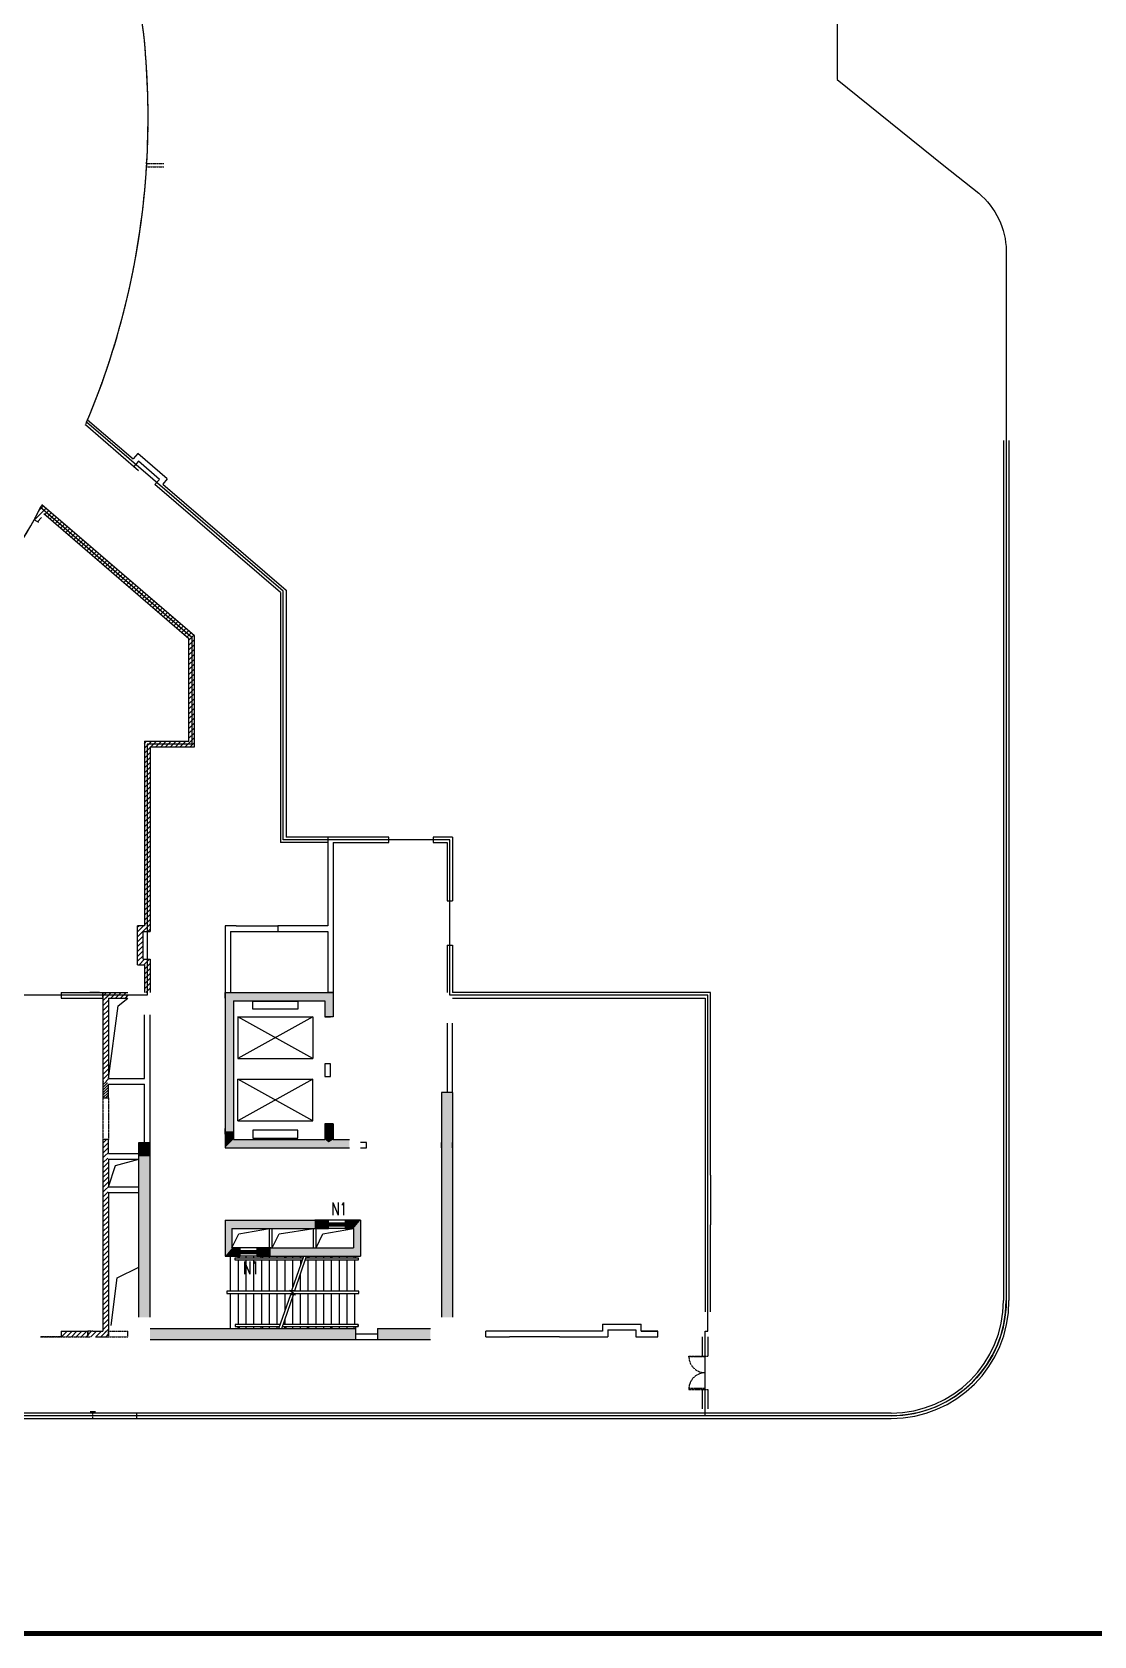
# Model space of a CAD drawing. Header units: inches. Extents: x 150046 to 186384, y -166880 to -113425.
# Drawn here: x 183423 to 184341, y -166034 to -164647 of the extents above; entities that cross this region are included whole.
import ezdxf

# ---------------------------------------------------------------- set-up
doc = ezdxf.new("R2010")
doc.units = ezdxf.units.IN
doc.header["$MEASUREMENT"] = 0
doc.linetypes.add('DASH', pattern=[0.35, 0.25, -0.1])
doc.linetypes.add('DOTE', pattern=[2.42, 2, -0.2, 0.02, -0.2])
doc.layers.add('MOS-门窗编号', color=7, linetype='Continuous')
doc.styles.add('_TCH_WINDOW', font='SIMPLEX', dxfattribs={"height": 3.5, "bigfont": 'GBCBIG'})
pattern_1 = [(45, (165565.0035, -160455.3193), (-2.1213212, 2.1213212), [])]

# ---------------------------------------------------------------- blocks, each defined once
blk = doc.blocks.new('$WINLIB2D$00000039')
at = {"color": 0}
for p, q in [((0.5, 0.5), (-0.5, 0.5)), ((-0.5, 0.167), (0.5, 0.167)), ((-0.452, -0.167), (-0.5, 0.084)), ((-0.384, -0.167), (-0.448, 0.167)), ((-0.316, -0.167), (-0.38, 0.167)), ((-0.248, -0.167), (-0.312, 0.167)), ((-0.18, -0.167), (-0.244, 0.167)), ((-0.112, -0.167), (-0.176, 0.167)), ((-0.044, -0.167), (-0.108, 0.167)), ((0.024, -0.167), (-0.04, 0.167)), ((0.092, -0.167), (0.028, 0.167)), ((0.16, -0.167), (0.096, 0.167)), ((0.228, -0.167), (0.164, 0.167)), ((0.296, -0.167), (0.232, 0.167)), ((0.364, -0.167), (0.3, 0.167)), ((0.432, -0.167), (0.368, 0.167)), ((0.5, -0.167), (0.436, 0.167)), ((-0.5, -0.167), (0.5, -0.167)), ((0.5, -0.5), (-0.5, -0.5))]:
    blk.add_line(p, q, dxfattribs=at)

msp = doc.modelspace()

# ---------------------------------------------------------------- hatches: boundary and pattern name
h = msp.add_hatch()
h.set_pattern_fill('普通砖', color=256, scale=1.2, style=0)
h.set_pattern_definition(pattern_1)
h.paths.add_polyline_path([(183432.6, -165063.6), (183428.8, -165060.4, -0.001051), (183428.5, -165061.1, -0.000314), (183427.4, -165063.2), (183427.4, -165063.2, -0.003867), (183426, -165065.8, -0.003031), (183424.3, -165069.1), (183428.4, -165071.4, 0.011185)])
h = msp.add_hatch()
h.set_pattern_fill('普通砖', color=256, scale=1.2, style=0)
h.set_pattern_definition(pattern_1)
edge = h.paths.add_edge_path()
edge.add_line((183431, -165055.9), (183563, -165169.3))
edge.add_line((183563, -165169.3), (183558.2, -165169.3))
edge.add_line((183558.2, -165169.3), (183558.2, -165171.5))
edge.add_line((183558.2, -165171.5), (183428.8, -165060.4))
edge.add_line((183428.8, -165060.4), (183431, -165055.9))
h = msp.add_hatch()
h.set_pattern_fill('普通砖', color=256, scale=1.2, style=0)
h.set_pattern_definition(pattern_1)
h.paths.add_polyline_path([(183558.2, -165260.5), (183563, -165260.5), (183563, -165169.3), (183558.2, -165169.3)])
h = msp.add_hatch()
h.set_pattern_fill('普通砖', color=256, scale=1.2, style=0)
h.set_pattern_definition(pattern_1)
h.paths.add_polyline_path([(183524.6, -165448.9), (183519.8, -165448.9), (183519.8, -165477.7), (183524.6, -165477.7)])
h.paths.add_polyline_path([(183519.8, -165424.9), (183524.6, -165424.9), (183524.6, -165260.5), (183519.8, -165260.5)])
h = msp.add_hatch()
h.set_pattern_fill('普通砖', color=256, scale=1.2, style=0)
h.set_pattern_definition(pattern_1)
h.paths.add_polyline_path([(183524.6, -165260.5), (183563, -165260.5), (183563, -165265.3), (183524.6, -165265.3)])
h = msp.add_hatch()
h.set_pattern_fill('普通砖', color=256, scale=1.2, style=0)
h.set_pattern_definition(pattern_1)
h.paths.add_polyline_path([(183519.8, -165420.1), (183519.8, -165424.9), (183518.6, -165424.9), (183518.6, -165448), (183518.6, -165448.9), (183519.8, -165448.9), (183519.8, -165453.7), (183513.8, -165453.7), (183513.8, -165420.1)])
h = msp.add_hatch()
h.set_pattern_fill('普通砖', color=256, scale=1.2, style=0)
h.set_pattern_definition(pattern_1)
h.paths.add_polyline_path([(183505.4, -165482.5), (183505.4, -165477.7), (183483.8, -165477.7), (183483.8, -165482.5), (183488.6, -165482.5)])
h = msp.add_hatch()
h.set_pattern_fill('普通砖', color=256, scale=1.2, style=0)
h.set_pattern_definition(pattern_1)
h.paths.add_polyline_path([(183486.2, -165480.9), (183483.8, -165482.5), (183483.8, -165554.5), (183487, -165554.5), (183488.6, -165552.1), (183488.6, -165482.5)])
for points in [[(183589.4, -165477.7), (183596.6, -165484.9), (183675.8, -165484.9), (183683, -165477.7)], [(183596.6, -165484.9), (183589.4, -165477.7), (183589.4, -165597.7), (183596.6, -165597.7)], [(183683, -165477.7), (183675.8, -165484.9), (183675.8, -165498.7), (183683, -165498.7)], [(183776.6, -165564.1), (183776.6, -165609.7), (183786.2, -165609.7), (183786.2, -165564.1)], [(183596.6, -165597.7), (183589.4, -165597.7), (183589.4, -165612.1), (183596.6, -165604.9)], [(183675.8, -165591.1), (183675.8, -165604.9), (183679, -165607.3), (183683, -165604.9), (183683, -165591.1)], [(183515, -165619.3), (183524.6, -165619.3), (183524.6, -165607.3), (183515, -165607.3)], [(183596.6, -165604.9), (183589.4, -165612.1), (183678.2, -165612.1), (183679, -165607.3), (183675.8, -165604.9)], [(183697, -165612.1), (183697, -165604.9), (183683, -165604.9), (183679, -165607.3), (183678.2, -165612.1)], [(183776.6, -165758.5), (183786.2, -165758.5), (183786.2, -165609.7), (183776.6, -165609.7)], [(183515, -165648.1), (183524.6, -165648.1), (183524.6, -165619.3), (183515, -165619.3)], [(183515, -165758.5), (183524.6, -165758.5), (183524.6, -165648.1), (183515, -165648.1)], [(183595.4, -165681.7), (183589.4, -165674.5), (183589.4, -165705.7), (183595.4, -165698.5)], [(183589.4, -165674.5), (183595.4, -165681.7), (183629, -165681.7), (183629, -165674.5)], [(183629, -165674.5), (183629, -165681.7), (183667, -165681.7), (183667, -165674.5)], [(183667, -165681.7), (183679, -165681.7), (183679, -165674.5), (183667, -165674.5)], [(183706.6, -165674.5), (183693.4, -165674.5), (183693.4, -165681.7), (183700.6, -165681.7)], [(183706.6, -165674.5), (183700.6, -165681.7), (183700.6, -165698.5), (183706.6, -165705.7)], [(183589.4, -165705.7), (183602.6, -165705.7), (183602.6, -165698.5), (183595.4, -165698.5)], [(183629, -165698.5), (183617, -165698.5), (183617, -165705.7), (183629, -165705.7)], [(183629, -165698.5), (183629, -165705.7), (183667, -165705.7), (183667, -165698.5)], [(183667, -165698.5), (183667, -165705.7), (183706.6, -165705.7), (183700.6, -165698.5)], [(183524.6, -165768.1), (183524.6, -165777.7), (183515, -165777.7), (183515, -165777.7), (183702.2, -165777.7), (183702.2, -165768.1)], [(183767, -165777.7), (183767, -165768.1), (183721.4, -165768.1), (183721.4, -165777.7)], [(183515, -165777.7), (183515, -165777.7), (183515, -165777.7)]]:
    msp.add_hatch(color=256).paths.add_polyline_path(points)
h = msp.add_hatch()
h.set_pattern_fill('普通砖', color=256, scale=1.2, style=0)
h.set_pattern_definition([(45, (165565.0035, -160456.3275), (-1.12854242, 1.12854242), [])])
h.paths.add_polyline_path([(183483.8, -165554.5), (183483.8, -165568.9), (183488.6, -165568.9), (183488.6, -165556.9), (183487, -165554.5)])
h = msp.add_hatch()
h.set_pattern_fill('普通砖', color=256, scale=1.2, style=0)
h.set_pattern_definition(pattern_1)
h.paths.add_polyline_path([(183488.6, -165616.9), (183488.6, -165604.9), (183483.8, -165604.9), (183483.8, -165619.3), (183487, -165619.3)])
h = msp.add_hatch()
h.set_pattern_fill('普通砖', color=256, scale=1.2, style=0)
h.set_pattern_definition(pattern_1)
h.paths.add_polyline_path([(183487, -165619.3), (183483.8, -165619.3), (183483.8, -165648.1), (183487, -165648.1), (183488.6, -165645.7), (183488.6, -165621.7)])
h = msp.add_hatch()
h.set_pattern_fill('普通砖', color=256, scale=1.2, style=0)
h.set_pattern_definition(pattern_1)
h.paths.add_polyline_path([(183487, -165648.1), (183483.8, -165648.1), (183483.8, -165770.5), (183486.2, -165772.1), (183488.6, -165770.5), (183488.6, -165650.5)])
h = msp.add_hatch()
h.set_pattern_fill('普通砖', color=256, scale=1.2, style=0)
h.set_pattern_definition(pattern_1)
h.paths.add_polyline_path([(183447.8, -165775.3), (183477.5, -165775.3), (183488.6, -165775.3), (183488.6, -165772.1), (183489.3, -165770.5), (183447.8, -165770.5)])

# ---------------------------------------------------------------- linework, layer by layer
at = {"linetype": 'DASH'}
for p, q in [((183521.6, -164761), (183536.6, -164761)), ((183521.6, -164763.9), (183536.6, -164763.9)), ((183472.5, -165482.5), (183478.5, -165482.5)), ((183483.8, -165482.5), (183483.8, -165477.7)), ((183447.8, -165775.3), (183429.9, -165775.3)), ((183429.9, -165775.3, 73.6), (183470.7, -165775.3, 73.6)), ((183475.1, -165770.5), (183470.7, -165770.5)), ((183470.7, -165770.5), (183470.7, -165775.3)), ((183470.7, -165775.3), (183470.7, -165770.5)), ((183470.7, -165775.3), (183472.7, -165775.3)), ((183486.2, -165775.3), (183488.6, -165775.3)), ((183488.6, -165775.3), (183488.6, -165770.5)), ((183488.6, -165770.5), (183488.6, -165775.3)), ((183488.6, -165770.5, 96), (183505.4, -165770.5, 96)), ((183488.6, -165775.3, 96), (183505.4, -165775.3, 96)), ((183505.4, -165775.3), (183505.4, -165770.5)), ((184004.6, -165792.1), (184004.6, -165792.8)), ((184004.6, -165820.9), (184004.6, -165820.2)), ((183475.1, -165846.1), (183475.1, -165841.3))]:
    msp.add_line(p, q, dxfattribs=at)
at = {"linetype": 'ByBlock'}
for p, q in [((183514.6, -165026.5), (183468.7, -164987)), ((183470.6, -164982.4), (183510, -165016.2)), ((183539.4, -165033.6), (183514, -165011.7)), ((183532.7, -165034.1), (183514.5, -165018.4)), ((183637.4, -165131.9), (183528.8, -165038.6)), ((183535.5, -165038.1), (183642.2, -165129.7)), ((183642.2, -165129.7), (183642.2, -165343.3)), ((183637.4, -165131.9), (183637.4, -165348.1)), ((183678.2, -165348.1), (183637.4, -165348.1)), ((183678.2, -165343.3), (183642.2, -165343.3))]:
    msp.add_line(p, q, dxfattribs=at)
for p, q in [((184262.6, -165000.5), (184262.6, -165744.1)), ((184265, -165000.5), (184265, -165744.1)), ((184267.4, -165000.5), (184267.4, -165744.1)), ((183514, -165011.7), (183510, -165016.2)), ((183514.5, -165018.4), (183510.6, -165023)), ((183539.4, -165033.6), (183535.5, -165038.1)), ((183532.7, -165034.1), (183528.8, -165038.6)), ((183563, -165169.3), (183431, -165055.9)), ((183428.4, -165071.4), (183424.2, -165069.1)), ((183432.6, -165063.6), (183558.2, -165171.5)), ((183558.2, -165260.5), (183558.2, -165171.5)), ((183563, -165265.3), (183563, -165169.3)), ((183519.8, -165260.5), (183519.8, -165420.1)), ((183519.8, -165260.5), (183558.2, -165260.5)), ((183524.6, -165265.3), (183524.6, -165424.9)), ((183524.6, -165265.3), (183563, -165265.3)), ((183678.2, -165343.3), (183678.2, -165420.1)), ((183731, -165343.3), (183678.2, -165343.3)), ((183683, -165348.1), (183683, -165422.5)), ((183683, -165348.1), (183731, -165348.1)), ((183731, -165348.1), (183731, -165343.3)), ((183786.2, -165343.3), (183769.4, -165343.3)), ((183769.4, -165343.3), (183769.4, -165348.1)), ((183769.4, -165348.1), (183781.4, -165348.1)), ((183781.4, -165348.1), (183781.4, -165398.5)), ((183786.2, -165343.3), (183786.2, -165398.5)), ((183781.4, -165398.5), (183786.2, -165398.5)), ((183519.8, -165420.1), (183513.8, -165420.1)), ((183513.8, -165453.7), (183513.8, -165420.1)), ((183589.4, -165420.1), (183589.4, -165477.7)), ((183589.4, -165420.1), (183589.4, -165477.7)), ((183599, -165420.1), (183589.4, -165420.1)), ((183678.2, -165420.1), (183635, -165420.1)), ((183635, -165420.1), (183635, -165424.9)), ((183637.4, -165420.1), (183635, -165420.1)), ((183518.6, -165448.9), (183518.6, -165424.9)), ((183518.6, -165424.9), (183524.6, -165424.9)), ((183594.2, -165424.9), (183594.2, -165477.7)), ((183594.2, -165424.9), (183599, -165424.9)), ((183635, -165424.9), (183678.2, -165424.9)), ((183678.2, -165424.9), (183678.2, -165477.7)), ((183683, -165422.5), (183683, -165477.7)), ((183518.6, -165448.9), (183524.6, -165448.9)), ((183524.6, -165448.9), (183524.6, -165477.7)), ((183781.4, -165436.9), (183786.2, -165436.9)), ((183781.4, -165436.9), (183781.4, -165477.7)), ((183786.2, -165436.9), (183786.2, -165477.7)), ((183513.8, -165453.7), (183519.8, -165453.7)), ((183519.8, -165453.7), (183519.8, -165477.7)), ((183447.8, -165477.7, 53.3), (183483.8, -165477.7, 84)), ((183447.8, -165477.7), (183447.8, -165482.5)), ((183447.8, -165482.5, 53.3), (183483.8, -165482.5, 84)), ((183480.9, -165477.7), (183472.5, -165477.7)), ((183483.8, -165477.7), (183505.4, -165477.7)), ((183483.8, -165477.7), (183483.8, -165482.5)), ((183483.8, -165482.5), (183483.8, -165554.5)), ((183488.6, -165482.5), (183505.4, -165482.5)), ((183488.6, -165482.5), (183488.6, -165552.1)), ((183589.4, -165477.7), (183683, -165477.7)), ((183589.4, -165477.7), (183589.4, -165597.7)), ((183589.4, -165482.5), (183589.4, -165477.7)), ((183596.6, -165484.9), (183675.8, -165484.9)), ((183596.6, -165484.9), (183596.6, -165597.7)), ((183613.5, -165492), (183613.5, -165485.1)), ((183613.5, -165485.1), (183652.3, -165485.1)), ((183652.3, -165485.1), (183652.3, -165492)), ((183675.8, -165484.9), (183675.8, -165498.7)), ((183683, -165477.7), (183678.2, -165477.7)), ((183683, -165477.7), (183683, -165498.7)), ((184009.4, -165477.7), (183786.2, -165477.7)), ((183786.2, -165482.5), (184004.6, -165482.5)), ((184004.6, -165482.5), (184004.6, -165635.5)), ((184009.4, -165635.5), (184009.4, -165477.7)), ((183519.8, -165552.1), (183519.8, -165496.9)), ((183524.6, -165554.5), (183524.6, -165496.9)), ((183600.5, -165498.7), (183600.5, -165534.7)), ((183600.5, -165498.7), (183665.3, -165498.7)), ((183665.3, -165498.7), (183600.5, -165534.7)), ((183665.3, -165534.7), (183600.5, -165498.7)), ((183652.3, -165492), (183613.5, -165492)), ((183665.3, -165498.7), (183665.3, -165534.7)), ((183683, -165498.7), (183675.8, -165498.7)), ((183675.8, -165498.7), (183680.6, -165498.7)), ((183781.4, -165504.1), (183781.4, -165564.1)), ((183786.2, -165549.7), (183786.2, -165504.1)), ((183600.5, -165534.7), (183665.3, -165534.7)), ((183675.8, -165539.5), (183675.8, -165550.3)), ((183680.6, -165539.5), (183675.8, -165539.5)), ((183680.6, -165550.3), (183680.6, -165539.5)), ((183483.8, -165554.5), (183483.8, -165568.9)), ((183488.6, -165552.1), (183519.8, -165552.1)), ((183488.6, -165568.9), (183488.6, -165556.9)), ((183488.6, -165556.9), (183519.8, -165556.9)), ((183519.8, -165597.7), (183519.8, -165556.9)), ((183524.6, -165595.3), (183524.6, -165554.5)), ((183600.5, -165588.7), (183600.5, -165552.7)), ((183600.5, -165552.7), (183665.3, -165552.7)), ((183665.3, -165588.7), (183600.5, -165552.7)), ((183665.3, -165552.7), (183600.5, -165588.7)), ((183665.3, -165588.7), (183665.3, -165552.7)), ((183675.8, -165550.3), (183680.6, -165550.3)), ((183786.2, -165564.1), (183786.2, -165549.7)), ((183483.8, -165568.9), (183488.6, -165568.9)), ((183776.6, -165564.1), (183776.6, -165609.7)), ((183786.2, -165564.1), (183776.6, -165564.1)), ((183786.2, -165564.1), (183786.2, -165609.7)), ((183519.8, -165607.3), (183519.8, -165597.7)), ((183524.6, -165600.1), (183524.6, -165595.3)), ((183524.6, -165607.3), (183524.6, -165600.1)), ((183589.4, -165600.1), (183589.4, -165595.3)), ((183589.4, -165597.7), (183589.4, -165612.1)), ((183596.6, -165597.7), (183596.6, -165604.9)), ((183600.5, -165588.7), (183665.3, -165588.7)), ((183652.3, -165596.6), (183613.5, -165596.6)), ((183613.5, -165596.6), (183613.5, -165603.5)), ((183652.3, -165603.5), (183652.3, -165596.6)), ((183675.8, -165591.1), (183680.6, -165591.1)), ((183675.8, -165591.1), (183675.8, -165604.9)), ((183683, -165591.1), (183675.8, -165591.1)), ((183683, -165591.1), (183683, -165604.9)), ((183488.6, -165604.9), (183483.8, -165604.9)), ((183483.8, -165604.9), (183483.8, -165619.3)), ((183488.6, -165616.9), (183488.6, -165604.9)), ((183515, -165619.3), (183515, -165607.3)), ((183515, -165607.3), (183524.6, -165607.3)), ((183524.6, -165619.3), (183524.6, -165607.3)), ((183589.4, -165612.1), (183678.2, -165612.1)), ((183596.6, -165604.9), (183675.8, -165604.9)), ((183613.5, -165603.5), (183652.3, -165603.5)), ((183678.2, -165612.1), (183697, -165612.1)), ((183683, -165604.9), (183697, -165604.9)), ((183711.8, -165607.3), (183706.6, -165607.3)), ((183706.6, -165612.1), (183711.8, -165612.1)), ((183711.8, -165612.1), (183711.8, -165607.3)), ((183776.6, -165612.1), (183776.6, -165607.3)), ((183776.6, -165609.7), (183776.6, -165758.5)), ((183786.2, -165612.1), (183786.2, -165607.3)), ((183786.2, -165609.7), (183786.2, -165758.5)), ((183483.8, -165619.3), (183483.8, -165648.1)), ((183488.6, -165616.9), (183515, -165616.9)), ((183488.6, -165621.7), (183488.6, -165645.7)), ((183488.6, -165621.7), (183515, -165621.7)), ((183515, -165648.1), (183515, -165619.3)), ((183524.6, -165648.1), (183524.6, -165619.3)), ((184004.6, -165635.5, 84), (184004.6, -165678.7, 84)), ((184009.4, -165635.5, 84), (184009.4, -165678.7, 84)), ((183483.8, -165648.1), (183483.8, -165770.5)), ((183488.6, -165645.7), (183515, -165645.7)), ((183488.6, -165650.5), (183488.6, -165770.5)), ((183488.6, -165650.5), (183515, -165650.5)), ((183515, -165758.5), (183515, -165648.1)), ((183524.6, -165758.5), (183524.6, -165648.1)), ((183589.4, -165674.5), (183589.4, -165705.7)), ((183589.4, -165674.5), (183629, -165674.5)), ((183595.4, -165681.7), (183595.4, -165698.5)), ((183595.4, -165681.7), (183629, -165681.7)), ((183627.8, -165698.5), (183627.8, -165681.7)), ((183629, -165674.5), (183667, -165674.5)), ((183629, -165681.7), (183667, -165681.7)), ((183630.2, -165698.5), (183630.2, -165681.7)), ((183665.8, -165698.5), (183665.8, -165681.7)), ((183679, -165674.5), (183667, -165674.5)), ((183667, -165681.7), (183679, -165681.7)), ((183668.2, -165698.5), (183668.2, -165681.7)), ((183679, -165681.7), (183679, -165674.5)), ((183706.6, -165674.5), (183693.4, -165674.5)), ((183693.4, -165674.5), (183693.4, -165681.7)), ((183693.4, -165681.7), (183700.6, -165681.7)), ((183700.6, -165681.7), (183700.6, -165698.5)), ((183706.6, -165674.5), (183706.6, -165705.7)), ((184004.6, -165678.7), (184004.6, -165753.7)), ((184009.4, -165753.7), (184009.4, -165678.7)), ((183602.6, -165698.5), (183595.4, -165698.5)), ((183602.6, -165705.7), (183602.6, -165698.5)), ((183629, -165698.5), (183617, -165698.5)), ((183617, -165698.5), (183617, -165705.7)), ((183629, -165698.5), (183667, -165698.5)), ((183667, -165698.5), (183700.6, -165698.5)), ((183589.4, -165705.7), (183602.6, -165705.7)), ((183594.2, -165735.9), (183594.2, -165705.7)), ((183600.4, -165705.7), (183600.4, -165707.1)), ((183601, -165735.9), (183601, -165709)), ((183601.6, -165705.7), (183601.6, -165707.1)), ((183607.7, -165707.1), (183607.7, -165705.7)), ((183607.7, -165735.9), (183607.7, -165709)), ((183614.4, -165707.1), (183614.4, -165705.7)), ((183614.4, -165735.9), (183614.4, -165709)), ((183617, -165705.7), (183629, -165705.7)), ((183620.5, -165705.7), (183620.5, -165707.1)), ((183621.1, -165735.9), (183621.1, -165709)), ((183621.7, -165705.7), (183621.7, -165707.1)), ((183627.8, -165707.1), (183627.8, -165705.7)), ((183627.8, -165735.9), (183627.8, -165709)), ((183629, -165705.7), (183667, -165705.7)), ((183634.6, -165707.1), (183634.6, -165705.7)), ((183634.6, -165735.9), (183634.6, -165709)), ((183640.7, -165705.7), (183640.7, -165707.1)), ((183641.3, -165735.9), (183641.3, -165709)), ((183641.9, -165705.7), (183641.9, -165707.1)), ((183647.2, -165735.3), (183657.5, -165705.7)), ((183648, -165707.1), (183648, -165705.7)), ((183648, -165733), (183648, -165709)), ((183649.7, -165735.3), (183660, -165705.7)), ((183654.7, -165707.1), (183654.7, -165705.7)), ((183654.7, -165705.7), (183654.7, -165707.1)), ((183654.7, -165709), (183654.7, -165713.7)), ((183660.8, -165705.7), (183660.8, -165707.1)), ((183661.4, -165735.9), (183661.4, -165709)), ((183662, -165705.7), (183662, -165707.1)), ((183667, -165705.7), (183706.6, -165705.7)), ((183668.2, -165707.1), (183668.2, -165705.7)), ((183668.2, -165735.9), (183668.2, -165709)), ((183674.9, -165707.1), (183674.9, -165705.7)), ((183674.9, -165735.9), (183674.9, -165709)), ((183681, -165707.1), (183681, -165705.7)), ((183681.6, -165735.9), (183681.6, -165709)), ((183682.2, -165707.1), (183682.2, -165705.7)), ((183688.3, -165707.1), (183688.3, -165705.7)), ((183688.3, -165735.9), (183688.3, -165709)), ((183695, -165707.1), (183695, -165705.7)), ((183695, -165735.9), (183695, -165709)), ((183701.2, -165707.1), (183701.2, -165705.7)), ((183701.8, -165735.9), (183701.8, -165709)), ((183702.4, -165707.1), (183702.4, -165705.7)), ((183654.7, -165735.9), (183654.7, -165720.9)), ((183594.2, -165768.1), (183594.2, -165737.8)), ((183601, -165764.7), (183601, -165737.8)), ((183607.7, -165764.7), (183607.7, -165737.8)), ((183614.4, -165764.7), (183614.4, -165737.8)), ((183621.1, -165764.7), (183621.1, -165737.8)), ((183627.8, -165764.7), (183627.8, -165737.8)), ((183634.6, -165764.7), (183634.6, -165737.8)), ((183636, -165768.1), (183646.2, -165738.9)), ((183638.5, -165768.1), (183648.6, -165739)), ((183641.3, -165752.9), (183641.3, -165737.8)), ((183650.4, -165739), (183645.2, -165735.2)), ((183645.2, -165735.2), (183649.7, -165735.3)), ((183646.2, -165738.9), (183650.4, -165739)), ((183648, -165764.7), (183648, -165740.8)), ((183654.7, -165764.7), (183654.7, -165737.8)), ((183661.4, -165764.7), (183661.4, -165737.8)), ((183668.2, -165764.7), (183668.2, -165737.8)), ((183674.9, -165764.7), (183674.9, -165737.8)), ((183681.6, -165764.7), (183681.6, -165737.8)), ((183688.3, -165764.7), (183688.3, -165737.8)), ((183695, -165764.7), (183695, -165737.8)), ((183701.8, -165764.7), (183701.8, -165737.8)), ((183524.6, -165768.1), (183702.2, -165768.1)), ((183600.4, -165766.6), (183600.4, -165768.1)), ((183601.6, -165766.6), (183601.6, -165768.1)), ((183607.7, -165768.1), (183607.7, -165766.6)), ((183614.4, -165768.1), (183614.4, -165766.6)), ((183620.5, -165766.6), (183620.5, -165768.1)), ((183621.7, -165766.6), (183621.7, -165768.1)), ((183627.8, -165768.1), (183627.8, -165766.6)), ((183634.6, -165768.1), (183634.6, -165766.6)), ((183640.7, -165766.6), (183640.7, -165768.1)), ((183641.3, -165764.7), (183641.3, -165760.1)), ((183641.9, -165766.6), (183641.9, -165768.1)), ((183648, -165768.1), (183648, -165766.6)), ((183654.7, -165768.1), (183654.7, -165766.6)), ((183660.8, -165768.1), (183660.8, -165766.6)), ((183662, -165768.1), (183662, -165766.6)), ((183668.2, -165768.1), (183668.2, -165766.6)), ((183674.9, -165768.1), (183674.9, -165766.6)), ((183681, -165768.1), (183681, -165766.6)), ((183682.2, -165768.1), (183682.2, -165766.6)), ((183688.3, -165768.1), (183688.3, -165766.6)), ((183695, -165768.1), (183695, -165766.6)), ((183701.2, -165768.1), (183701.2, -165766.6)), ((183702.2, -165768.1), (183702.2, -165777.7)), ((183702.4, -165768.1), (183702.4, -165766.6)), ((183704.6, -165764.7), (183704.6, -165766.6)), ((183721.4, -165768.1), (183767, -165768.1)), ((183721.4, -165768.1), (183721.4, -165777.7)), ((183915.8, -165764.5), (183949.4, -165764.5)), ((183915.8, -165764.5), (183915.8, -165770.5)), ((183949.4, -165770.5), (183949.4, -165764.5)), ((183447.8, -165770.5), (183447.8, -165775.3)), ((183447.8, -165770.5, 73.6), (183470.7, -165770.5, 73.6)), ((183475.1, -165770.5), (183483.8, -165770.5)), ((183477.5, -165775.3), (183486.2, -165775.3)), ((183524.6, -165777.7), (183702.2, -165777.7)), ((183702.2, -165772.9), (183721.4, -165772.9)), ((183702.2, -165777.7), (183721.4, -165777.7)), ((183721.4, -165777.7), (183767, -165777.7)), ((183835.4, -165770.5), (183815, -165770.5)), ((183815, -165775.3), (183815, -165770.5)), ((183815, -165775.3), (183835.4, -165775.3)), ((183878.6, -165770.5, 83.5), (183835.4, -165770.5, 83.5)), ((183878.6, -165775.3, 83.5), (183835.4, -165775.3, 83.5)), ((183915.8, -165770.5), (183878.6, -165770.5)), ((183878.6, -165775.3), (183920.6, -165775.3)), ((183920.6, -165769.3), (183944.6, -165769.3)), ((183920.6, -165769.3), (183920.6, -165775.3)), ((183944.6, -165769.3), (183944.6, -165775.3)), ((183944.6, -165775.3), (183963.8, -165775.3)), ((183963.8, -165770.5), (183949.4, -165770.5)), ((183949.4, -165770.5), (183963.8, -165770.5)), ((183963.8, -165775.3), (183963.8, -165770.5)), ((184002.2, -165775.3), (184002.2, -165792.1)), ((184007, -165775.3), (184007, -165792.1)), ((184002.2, -165820.9), (184002.2, -165837.7)), ((184007, -165820.9), (184007, -165837.7)), ((184165.4, -165841.3), (182372.6, -165841.3)), ((184165.4, -165843.7), (182372.6, -165843.7)), ((182372.6, -165846.1), (184165.4, -165846.1)), ((183472.7, -165840.1), (183477.5, -165840.1)), ((183513.1, -165846.1), (183513.1, -165841.3))]:
    msp.add_line(p, q)
at = {"linetype": 'DOTE'}
for p, q in [((183483.8, -165568.9), (183483.8, -165604.9)), ((183488.6, -165568.9), (183488.6, -165604.9)), ((183990.6, -165792.1), (184004.6, -165792.1)), ((183990.6, -165792.8), (183990.6, -165792.1)), ((184004.6, -165792.8), (183990.6, -165792.8)), ((183990.6, -165820.2), (183990.6, -165820.9)), ((184004.6, -165820.2), (183990.6, -165820.2)), ((183990.6, -165820.9), (184004.6, -165820.9))]:
    msp.add_line(p, q, dxfattribs=at)
at = {"const_width": 4.32}
msp.add_lwpolyline([(179851, -163440.4), (185665.1, -163440.4), (185665.1, -166031.8), (178312, -166031.8), (178312, -163440.4), (178545.1, -163440.4)], dxfattribs=at)
at = {"lineweight": -3}
msp.add_lwpolyline([(184118.9, -164597.3), (184118.9, -164688.2), (184211.2, -164762.5), (184211.2, -164762.5), (184211.2, -164762.5), (184241.3, -164786.7, -0.219363), (184265, -164836.3), (184265, -165744.1, -0.414283), (184165.5, -165843.7), (184007, -165843.7), (184004.6, -165843.7), (184004.6, -165770.5), (184007, -165770.5), (184007, -165480.1), (183786.2, -165480.1), (183783.8, -165480.1), (183783.8, -165348.1), (183783.8, -165345.7), (183678.2, -165345.7), (183642.2, -165345.7), (183639.8, -165345.7), (183639.8, -165130.8), (183469.7, -164984.7, 0.08482), (183521.6, -164762.5), (183521.6, -164762.5), (183521.6, -164762.5), (183521.6, -164762.5, 0.062776), (183521.6, -164761, 0.035748), (183520.7, -164666.8, 0.181815), (183446.6, -164498.5, 0.016036)], format="xyb", dxfattribs=at)
msp.add_lwpolyline([(183323, -165480.1), (183323, -165480.1), (183085.4, -165480.1), (183084.2, -165480.1), (183081.8, -165480.1), (183081.8, -165396.1), (183079.4, -165396.1), (183079.4, -165248.7, -0.397347), (183093, -165234.3, 0.00525), (183192.1, -165227.5, 0.09018), (183297.1, -165194.6), (183297.1, -165194.6, 0.158783), (183429.9, -165058.1), (183560.6, -165170.4), (183560.6, -165260.5), (183560.6, -165262.9), (183524.6, -165262.9), (183522.2, -165262.9), (183522.2, -165477.7), (183522.2, -165480.1), (183323, -165480.1), (183323, -165480.1)], format="xyb", close=True, dxfattribs=at)
for points in [[(183599, -165420.1), (183635, -165420.1)], [(183599, -165424.9), (183635, -165424.9)], [(183488.6, -165552.1), (183497, -165489.3), (183505.4, -165482.5)], [(183488.6, -165645.7), (183494.7, -165627.3), (183515, -165621.7)], [(183595.4, -165698.5), (183601.3, -165686.3), (183627.8, -165681.7)], [(183630.2, -165698.5), (183636.1, -165686.3), (183665.8, -165681.7)], [(183668.2, -165698.5), (183674, -165686.3), (183700.6, -165681.7)], [(183656.3, -165709), (183598.1, -165709), (183598.1, -165707.1), (183657, -165707.1)], [(183659.5, -165707.1), (183704.6, -165707.1), (183704.6, -165709), (183658.8, -165709)], [(183491, -165765.7), (183496.2, -165724.3), (183515, -165715.3)], [(183637.2, -165764.7), (183598.1, -165764.7), (183598.1, -165766.6), (183636.5, -165766.6)], [(183639, -165766.6), (183704.6, -165766.6), (183704.6, -165764.7), (183639.7, -165764.7)]]:
    msp.add_lwpolyline(points)
for points in [[(183585.7, -165628.9, 0, 0, 0), (183610.4, -165628.9, 2.88, 0, 0), (183621.2, -165628.9, 0, 0, 0)], [(183707, -165628.9, 0, 0, 0), (183685.5, -165628.9, 2.88, 0, 0), (183674.7, -165628.9, 0, 0, 0)], [(183585.7, -165657.7, 0, 0, 0), (183610.4, -165657.7, 2.88, 0, 0), (183621.2, -165657.7, 0, 0, 0)], [(183707, -165657.7, 0, 0, 0), (183685.5, -165657.7, 2.88, 0, 0), (183674.7, -165657.7, 0, 0, 0)], [(183591.3, -165722.5, 0, 0, 0), (183614.8, -165722.5, 2.88, 0, 0), (183625.6, -165722.5, 0, 0, 0)], [(183705.5, -165722.5, 0, 0, 0), (183685.8, -165722.5, 2.88, 0, 0), (183675, -165722.5, 0, 0, 0)], [(183591.3, -165751.3, 0, 0, 0), (183614.8, -165751.3, 2.88, 0, 0), (183625.6, -165751.3, 0, 0, 0)], [(183705.5, -165751.3, 0, 0, 0), (183685.8, -165751.3, 2.88, 0, 0), (183675, -165751.3, 0, 0, 0)]]:
    msp.add_lwpolyline(points, format="xyseb")
msp.add_lwpolyline([(183705.1, -165735.9), (183590.9, -165735.9), (183590.9, -165737.8), (183705.1, -165737.8)], close=True)
at = {"linetype": 'DASH'}
for points in [[(184002.2, -165792.1), (184007, -165792.1)], [(184002.2, -165820.9), (184007, -165820.9)]]:
    msp.add_lwpolyline(points, dxfattribs=at)
for centre, radius, start, end in [((183259.9, -164681.1), 261.2, 3.1555, 44.3741), ((182845.4, -164721.5), 677.5, 336.9253, 4.6341), ((183154.1, -164922.5), 307.4, 277.0888, 334.2773)]:
    msp.add_arc(centre, radius, start, end, dxfattribs=at)
for radius in [99.6, 102, 97.2]:
    msp.add_arc((184165.4, -165744.1), radius, 270, 0)
at = {"linetype": 'DOTE'}
for centre, start, end in [((184004.6, -165792.4), 181.4693, 270), ((184004.6, -165820.5), 90, 178.5307)]:
    msp.add_arc(centre, 14, start, end, dxfattribs=at)

# ---------------------------------------------------------------- block references
at = {"linetype": 'ByBlock'}
ref = msp.add_blockref('$WINLIB2D$00000039', (183686.2, -165678.1), dxfattribs=dict(at, xscale=14.4, yscale=7.2, zscale=7.2))
ref.add_attrib('A', 'N1', (183681.3, -165670.1), dxfattribs={"layer": 'MOS-门窗编号', "color": 0, "linetype": 'ByBlock', "height": 10.71, "style": '_TCH_WINDOW', "width": 0.705882})
ref = msp.add_blockref('$WINLIB2D$00000039', (183609.8, -165702.1), dxfattribs=dict(at, xscale=14.4, yscale=7.2, zscale=7.2))
ref.add_attrib('A', 'N1', (183605, -165721.1), dxfattribs={"layer": 'MOS-门窗编号', "color": 0, "linetype": 'ByBlock', "height": 10.71, "style": '_TCH_WINDOW', "width": 0.705882})

doc.saveas('drawing.dxf')
